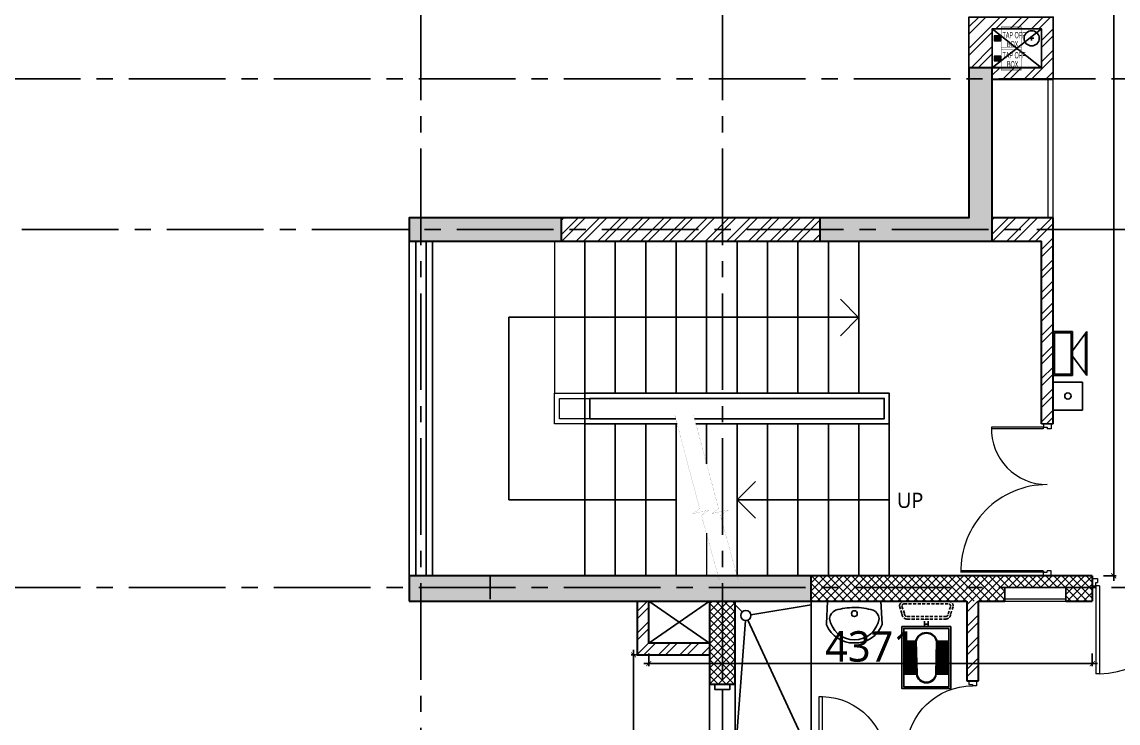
# Model space of a CAD drawing. Header units: millimetres. Extents: x -2409243 to -2334937, y -643723 to -441957.
# Drawn here: x -2403375 to -2392574, y -552509 to -545594 of the extents above; entities that cross this region are included whole.
import ezdxf

# ---------------------------------------------------------------- set-up
doc = ezdxf.new("R2010")
doc.units = ezdxf.units.MM
doc.header["$MEASUREMENT"] = 0
doc.header["$PDMODE"] = 67
doc.linetypes.add('CENTER2', pattern=[28.574999999999996, 19.05, -3.174999999999999, 3.174999999999999, -3.174999999999999])
doc.linetypes.add('DASHED', pattern=[0.75, 0.5, -0.25])
for name, color, linetype in [('A-Anno-Grid Lines', 154, 'Continuous'), ('A-Railing', 4, 'Continuous'), ('A-Sanitory', 181, 'Continuous'), ('A-Steps', 3, 'Continuous'), ('A-Wall Patt', 8, 'Continuous'), ('A-Window', 4, 'Continuous'), ('S-Conc Patt', 9, 'Continuous')]:
    doc.layers.add(name, color=color, linetype=linetype)
for name, color, linetype, lineweight in [('A-Detail Lines', 8, 'Continuous', 25), ('A-Door', 4, 'Continuous', 9), ('A-DTLS-Elevation', 4, 'Continuous', 25), ('A-Wall Ele', 3, 'Continuous', 20), ('A-Wall Sec', 1, 'Continuous', 30), ('E-FIRE ALARM', 7, 'Continuous', 25), ('E-PANEL DIM', 3, 'Continuous', 13), ('S-Concrete', 40, 'Continuous', 30), ('STAIR', 3, 'Continuous', 9)]:
    doc.layers.add(name, color=color, linetype=linetype, lineweight=lineweight)
doc.styles.add('ST', font='ARIALN.TTF', dxfattribs={"width": 0.6})
doc.styles.get("Standard").update_dxf_attribs({"font": 'trebuc.ttf'})
doc.dimstyles.new('IIITD_WD_M @ 50', dxfattribs={"dimscale": 50, "dimtxt": 1.5, "dimasz": 1, "dimexe": 0.5, "dimexo": 0.25, "dimgap": 0.3, "dimtad": 1, "dimdec": 0, "dimrnd": 1, "dimzin": 0, "dimdsep": 46, "dimtxsty": 'Standard', "dimblk": 'ARCHTICK', "dimcen": 0.2, "dimdle": 1, "dimclrd": 1, "dimclre": 1, "dimclrt": 5, "dimadec": 0, "dimazin": 0, "dimtfac": 1, "dimtdec": 0, "dimtofl": 0, "dimtmove": 0, "dimatfit": 0, "dimfxl": 2, "dimfxlon": 1, "dimtolj": 1, "dimtzin": 0, "dimlwd": -1, "dimlwe": -1, "dimarcsym": 0})
pattern_1 = [(225, (-1562995.871893691, -758873.0836821795), (39.77475644174329, -39.77475644174331), []), (315, (-1562995.871893691, -758873.0836821795), (39.77475644174331, 39.77475644174329), [])]
pattern_2 = [(45, (-2388678.844241579, -549130.1299301586), (-106.0660171779821, 106.0660171779821), []), (45, (-2388608.133563579, -549130.1299301586), (-106.0660171779821, 106.0660171779821), [])]

# ---------------------------------------------------------------- blocks, each defined once
blk = doc.blocks.new('Cols Residences')
at = {"layer": 'S-Conc Patt'}
for points in [[(-20221.56114828138, -1269.257303310791), (-20221.56114828138, -5229.257303310324), (-19971.56114828127, -5229.257303310324), (-19971.56114828138, -1269.257303310791)], [(-16671.5611482815, -1269.257303310325), (-16671.56114828138, -1269.257303310325), (-16671.56114828138, -2769.257303311024), (-16441.56114828138, -2769.257303311024), (-16441.56114828138, -1269.257303310325)], [(-14961.56114828138, -6784.257303310558), (-16441.56114828127, -6784.257303310558), (-16441.56114828127, -5314.257303311257), (-16671.56114828127, -5314.257303311257), (-16671.56114828127, -7014.257303310556), (-14961.56114828138, -7014.257303310556)]]:
    blk.add_hatch(color=256, dxfattribs=at).paths.add_polyline_path(points)
at = {"layer": 'S-Concrete', "lineweight": 35}
for points in [[(-20221.56114828138, -1269.257303310791), (-20221.56114828138, -5229.257303310324), (-19971.56114828127, -5229.257303310324), (-19971.56114828138, -1269.257303310791)], [(-16671.5611482815, -1269.257303310325), (-16671.56114828138, -1269.257303310325), (-16671.56114828138, -2769.257303311024), (-16441.56114828138, -2769.257303311024), (-16441.56114828138, -1269.257303310325), (-16671.5611482815, -1269.257303310325)], [(-14961.56114828138, -6784.257303310558), (-16441.56114828127, -6784.257303310558), (-16441.56114828127, -5314.257303311257), (-16671.56114828127, -5314.257303311257), (-16671.56114828127, -7014.257303310556), (-14961.56114828138, -7014.257303310556)]]:
    blk.add_lwpolyline(points, close=True, dxfattribs=at)
blk = doc.blocks.new('ABL_Door_S - 750 x 2100-5-3 Second Floor Lvl')
at = {"layer": 'A-Door', "color": 5, "lineweight": 18}
for p, q in [((-375.0000000000073, 37.5), (-325.0000000000073, 37.5)), ((-375.0000000000073, -37.5), (-375.0000000000073, 37.5)), ((-325.0000000000073, 37.5), (-325.0000000000073, -2.500000000002728)), ((324.9999999999927, 37.5), (324.9999999999927, -2.500000000002728)), ((374.9999999999927, 37.5), (324.9999999999927, 37.5)), ((374.9999999999927, -37.5), (374.9999999999927, 37.5)), ((-375.0000000000073, -37.5), (-340.0000000000073, -37.5)), ((-340.0000000000073, -2.500000000002728), (-325.0000000000073, -2.500000000002728)), ((-340.0000000000073, -37.5), (-340.0000000000073, -2.500000000002728)), ((-340.0000000000073, -37.50000000000091), (-340.0000000000064, -652.3269000280014)), ((-305.0000000000073, -37.50000000000091), (-340.0000000000073, -37.50000000000091)), ((-305.0000000000073, -37.50000000000091), (-305.0000000000064, -652.3269000280014)), ((339.9999999999927, -2.500000000002728), (324.9999999999927, -2.500000000002728)), ((339.9999999999927, -37.5), (339.9999999999927, -2.500000000002728)), ((374.9999999999927, -37.5), (339.9999999999927, -37.5))]:
    blk.add_line(p, q, dxfattribs=at)
blk.add_lwpolyline([(-340.0000000000064, -652.3269000280014), (-305.0000000000064, -652.3269000280014)], dxfattribs=at)
at = {"layer": 'A-Door', "lineweight": 18}
blk.add_arc((-325.0000000000073, -2.500000000002728), 649.9999999999978, 271.7632253575464, 0, dxfattribs=at)
blk = doc.blocks.new('ABL_Door_S - 1000 x 2100-11-3 Second Floor Lvl')
at = {"layer": 'A-Door', "color": 5}
for p, q in [((-500, 37.5), (-450, 37.5)), ((-500, -37.5), (-500, 37.5)), ((-450, 37.5), (-450, -2.5)), ((450, 37.5), (450, -2.5)), ((500, 37.5), (450, 37.5)), ((500, -37.5), (500, 37.5)), ((-500, -37.5), (-465, -37.5)), ((-465, -2.5), (-450, -2.5)), ((-465, -37.5), (-465, -2.5)), ((-430, -37.5), (-465, -37.5)), ((465, -2.5), (450, -2.5)), ((465, -37.5), (465, -2.5)), ((500, -37.5), (465, -37.5))]:
    blk.add_line(p, q, dxfattribs=at)
at = {"layer": 'A-Door', "color": 5, "lineweight": 18}
for p, q in [((-465, -37.5), (-465, -902.3749913182692)), ((-430, -37.5), (-430, -902.3749913182692)), ((-430, -902.3749913182692), (-465, -902.3749913182692))]:
    blk.add_line(p, q, dxfattribs=at)
at = {"layer": 'A-Door'}
blk.add_arc((-450, -2.500000000029103), 899.9999999999976, 271.2733443589007, 0, dxfattribs=at)
blk = doc.blocks.new('Stair win rail')
at = {"layer": 'A-Window', "color": 3}
for p, q in [((-21549.99999999942, -3507.235837192973), (-24850.00000000046, -3507.235837192973)), ((-21549.99999999942, -3607.235837192973), (-24850.00000000046, -3607.235837192973))]:
    blk.add_line(p, q, dxfattribs=at)
at = {"layer": 'A-Window'}
for points in [[(-21549.99999999942, -3442.235837192973), (-24850.00000000046, -3442.23583719274)], [(-21549.99999999942, -3672.235837192973), (-24850.00000000046, -3672.235837192973)]]:
    blk.add_lwpolyline(points, dxfattribs=at)
blk = doc.blocks.new('Toilet Win')
at = {"layer": 'A-Window', "color": 2, "lineweight": 30}
blk.add_line((22742.07083636092, -8048.080942772925), (22742.07083636092, -8548.080942772925), dxfattribs=at)
at = {"layer": 'A-Window'}
for points in [[(22617.07083636092, -7998.080942772926), (22617.07083636092, -8598.080942772925)], [(22667.07083636092, -7998.080942772926), (22667.07083636092, -8048.080942772925), (22817.07083636092, -8048.080942772925), (22817.07083636092, -7998.080942772926)], [(22867.07083636092, -7998.080942772926), (22867.07083636092, -8598.080942772925)], [(22667.07083636092, -8598.080942772925), (22667.07083636092, -8548.080942772925), (22817.07083636092, -8548.080942772925), (22817.07083636092, -8598.080942772925)]]:
    blk.add_lwpolyline(points, dxfattribs=at)
blk = doc.blocks.new('Grid Residences')
at = {"layer": 'A-Anno-Grid Lines', "linetype": 'CENTER2', "ltscale": 50}
for p, q in [((-20086.5611482815, 2922.978533881949), (-20086.5611482815, -27704.42249789042)), ((-15071.56114828156, 2922.978533881949), (-15071.56114828156, -27704.42249789042)), ((-16556.56114828156, 2547.978533881949), (-16556.56114828156, -10441.25365557242)), ((12818.17248725664, -1384.25730331114), (-37818.04011461896, -1384.257303311489)), ((12818.17248725664, -4354.25730331114), (-37818.04011461896, -4354.25730331149))]:
    blk.add_line(p, q, dxfattribs=at)
at = {"layer": 'A-Anno-Grid Lines'}
blk.add_line((-19971.5611482815, -2065.177177128731), (-20201.5611482815, -2065.177177128731), dxfattribs=at)
blk = doc.blocks.new('s11')
at = {"layer": 'A-Detail Lines'}
for p, q in [((-25565, 59746.55107206268), (-25150.00000000023, 60346.55107206268)), ((-25565, 60346.55107206268), (-25150.00000000023, 59746.55107206268))]:
    blk.add_line(p, q, dxfattribs=at)
blk = doc.blocks.new('DB resi')
at = {"layer": 'A-Door'}
for p, q in [((-25149.99999999996, 56711.55107206266), (-25149.99999999996, 56111.55107206266)), ((-25124.99999999996, 56711.55107206266), (-25124.99999999996, 56111.55107206266))]:
    blk.add_line(p, q, dxfattribs=at)
blk = doc.blocks.new('Elec Shaft Door')
at = {"layer": 'A-Door'}
for p, q in [((-21320.00000000001, 55996.5510720627), (-19955, 55996.5510720627)), ((-21320.00000000001, 55946.5510720627), (-19955, 55946.5510720627))]:
    blk.add_line(p, q, dxfattribs=at)
blk = doc.blocks.new('Big Door Garbage')
at = {"layer": 'A-Door', "color": 5, "lineweight": 18}
for p, q in [((-12550.00000000003, 128777.8379813184), (-12500.00000000003, 128777.8379813184)), ((-12550.00000000003, 128702.8379813184), (-12550.00000000003, 128777.8379813184)), ((-12500.00000000003, 128777.8379813184), (-12500.00000000003, 128737.8379813184)), ((-11100.00000000003, 128777.8379813184), (-11100.00000000003, 128737.8379813184)), ((-11050.00000000003, 128777.8379813184), (-11100.00000000003, 128777.8379813184)), ((-11050.00000000003, 128702.8379813184), (-11050.00000000003, 128777.8379813184)), ((-12550.00000000003, 128702.8379813184), (-12515.00000000003, 128702.8379813184)), ((-12515.00000000003, 128737.8379813184), (-12500.00000000003, 128737.8379813184)), ((-12515.00000000003, 128702.8379813184), (-12515.00000000003, 128737.8379813184)), ((-12500.00000000003, 128702.8379813184), (-12515.00000000003, 128702.8379813184)), ((-12515.00000000003, 128700.206402371), (-12515.00000000003, 128189.2027984238)), ((-12498.87218045116, 128700.206402371), (-12498.87218045116, 128188.9658008673)), ((-11101.12781954891, 128700.206402371), (-11101.12781954891, 127888.9658008673)), ((-11085.00000000003, 128737.8379813184), (-11100.00000000003, 128737.8379813184)), ((-11100.00000000003, 128702.8379813184), (-11085.00000000003, 128702.8379813184)), ((-11085.00000000003, 128702.8379813184), (-11085.00000000003, 128737.8379813184)), ((-11050.00000000003, 128702.8379813184), (-11085.00000000003, 128702.8379813184)), ((-11085.00000000003, 128700.206402371), (-11085.00000000003, 127889.1190218386))]:
    blk.add_line(p, q, dxfattribs=at)
at = {"layer": 'A-Door', "lineweight": 18}
for centre, radius, start, end in [((-12498.87218045116, 128737.8379813184), 548.8721804511275, 268.3162035749107, 0), ((-11101.12781954891, 128737.8379813184), 848.8721804511275, 180, 271.3223276805164)]:
    blk.add_arc(centre, radius, start, end, dxfattribs=at)
blk = doc.blocks.new('A$C7A496187')
at = {"layer": 'A-Detail Lines'}
for p, q in [((-1801.881114906398, 2548.118885093485), (-1982.19334410876, 2728.431114295963)), ((-5250, 2550), (-5249.999999999534, 750.0000000000583)), ((-5250, 2550), (-1800, 2550)), ((-1801.881114906398, 2548.118885093485), (-1982.19334410876, 2367.806655891007)), ((-3000, 750), (-2819.687770797639, 930.3122292024781)), ((-3600, 750), (-5249.999999999534, 750.0000000000583)), ((-1500, 750), (-3000, 750)), ((-3000, 750), (-2819.687770797639, 569.6877707975217))]:
    blk.add_line(p, q, dxfattribs=at)
at = {"layer": 'A-Detail Lines', "color": 5, "const_width": 1}
for points in [[(-3614.388678551419, 1586.506432710215), (-3368.331279197475, 662.0062195144128), (-3439.796830150066, 612.7559084440582), (-3270.223396420246, 649.6556236573961), (-3350.570661826758, 595.5125149176455), (-3175.539865364554, -39.99708847200964)], [(-3428.203515943839, 1586.506432710215), (-3182.146116589894, 662.0062195144128), (-3253.61166754202, 612.7559084440582), (-3084.038233812666, 649.6556236573961), (-3164.385499219177, 595.5125149176455), (-2989.354702756508, -39.99708847200964)]]:
    blk.add_lwpolyline(points, dxfattribs=at)
at = {"layer": 'A-Railing'}
for points in [[(-3591.364835445536, 1500), (-4500, 1500), (-4500, 1800), (-1500, 1800), (-1500, 1500), (-3405.179672837724, 1500)], [(-3604.672425635392, 1550), (-4450, 1550), (-4450, 1750), (-1550, 1750), (-1550, 1550), (-3418.487263027812, 1550)]]:
    blk.add_lwpolyline(points, dxfattribs=at)
at = {"layer": 'A-Steps'}
for p, q in [((-4500, 3300), (-4500, 1800)), ((-4200, 3300), (-4200, 1800)), ((-3900, 3300), (-3900, 1800)), ((-3600, 3300), (-3600, 1800)), ((-3300, 3300), (-3300, 1800)), ((-3000, 3300), (-3000, 1800)), ((-2700, 3300), (-2700, 1800)), ((-2400, 3300), (-2400, 1800)), ((-2100, 3300), (-2100, 1800)), ((-1800, 3300), (-1800, 1800)), ((-4500, 1500), (-4500, 0)), ((-4200, 1500), (-4200, 0)), ((-3900, 1500), (-3900, 0)), ((-3600, 1500), (-3600, 0)), ((-3300, 1500), (-3300, 1104.813225622638)), ((-3000, 1500), (-3000, 0)), ((-2700, 1500), (-2700, 0)), ((-2400, 1500), (-2400, 0)), ((-2100, 1500), (-2100, 0)), ((-1800, 1500), (-1800, 0)), ((-1500, 1500), (-1500, 0))]:
    blk.add_line(p, q, dxfattribs=at)
at = {"layer": 'STAIR'}
blk.add_line((-3300, 419.5539350113831), (-3300, 0), dxfattribs=at)
at = {"layer": 'A-Detail Lines', "insert": (-1424.758477131719, 820.0621779527864), "char_height": 150, "width": 514.4054084551753, "attachment_point": 1}
blk.add_mtext('UP', dxfattribs=at)
blk = doc.blocks.new('Rainwater Pipe Shaft')
at = {"layer": 'A-Detail Lines'}
for points in [[(-830817.2976589764, 282561.1430589525), (-830332.2976589759, 282176.1430589524)], [(-830817.2976589764, 282176.1430589524), (-830332.297658976, 282561.1430589525)]]:
    blk.add_lwpolyline(points, dxfattribs=at)
blk = doc.blocks.new('A$C38537BE3')
at = {"linetype": 'DASHED', "ltscale": 50}
for p, q in [((-65, -185.0000000001164), (-106.7138273351302, -185.0000000001164)), ((-65, -215.0000000001164), (-106.7138273351302, -215.0000000001164))]:
    blk.add_line(p, q, dxfattribs=at)
for points in [[(-211.7138273351302, -420.8333333333721), (-148.3804940017871, -400.0000000001164, 0.4142135623730951), (-106.7138273351302, -358.3333333333722), (-106.7138273351302, -41.66666666674428, 0.4142135623730951), (-148.3804940017871, -1.164153e-10), (-211.7138273351302, 20.83333333325573, 0.4142135623730951), (-253.3804940017871, -20.83333333337214), (-253.3804940017871, -379.1666666667443, 0.4142135623730951)], [(-211.7138273351302, -400.0000000001164), (-148.3804940017871, -379.1666666667443, 0.4142135623730951), (-127.5471606684732, -358.3333333333722), (-127.5471606684732, -41.66666666674428, 0.4142135623730951), (-148.3804940017871, -20.83333333337214), (-211.7138273351302, -1.164153e-10, 0.4142135623730951), (-232.5471606684732, -20.83333333337214), (-232.5471606684732, -379.1666666667443, 0.4142135623730951)]]:
    blk.add_lwpolyline(points, format="xyb", close=True, dxfattribs=at)
for points in [[(-45, -1.164153e-10), (465, -1.164153e-10), (465, -400.0000000001164), (-45, -400.0000000001164)], [(-30, -15.00000000011641), (450, -15.00000000011641), (450, -385.0000000001164), (-30, -385.0000000001164)]]:
    blk.add_lwpolyline(points, close=True)
blk.add_lwpolyline([(74.99909168889279, -111.6825550352223), (344.9021307638613, -118.2058588361833, -0.8999825525545267), (344.9036898579216, -280.4591808343539), (75.63148507295409, -288.1853429077892, -0.7993920029036632)], format="xyb", close=True)
blk.add_lwpolyline([(-45, -215.0000000001164), (-65, -215.0000000001164), (-65, -185.0000000001164), (-45, -185.0000000001164)])
at = {"layer": 'A-Detail Lines'}
blk.add_lwpolyline([(75.51591074719907, -116.7057636994868), (344.574921328749, -123.2086681219516, -0.8976893033926607), (344.5653351315123, -275.4575728103518), (76.11876504000973, -283.1600451476406, -0.793494440757531), (75.51591074719907, -116.7057636994868)], format="xyb", close=True, dxfattribs=at)
at = {"layer": 'S-Conc Patt'}
for p, q in [((75, -111.691834473866), (75, -15.00000000011641)), ((85, -111.9335251128068), (85, -15.00000000011641)), ((95, -112.1752157519804), (95, -15.00000000011641)), ((105, -112.416906391154), (105, -15.00000000011641)), ((115, -112.6585970302112), (115, -15.00000000011641)), ((125, -112.9002876692684), (125, -15.00000000011641)), ((135, -113.141978308442), (135, -15.00000000011641)), ((145, -113.3836689474992), (145, -15.00000000011641)), ((155, -113.6253595865564), (155, -15.00000000011641)), ((165, -113.86705022573), (165, -15.00000000011641)), ((175, -114.1087408647872), (175, -15.00000000011641)), ((185, -114.3504315039608), (185, -15.00000000011641)), ((195, -114.592122143018), (195, -15.00000000011641)), ((205, -114.8338127820752), (205, -15.00000000011641)), ((215, -115.0755034212489), (215, -15.00000000011641)), ((225, -115.317194060306), (225, -15.00000000011641)), ((235, -115.5588846993632), (235, -15.00000000011641)), ((245, -115.8005753385368), (245, -15.00000000011641)), ((255, -116.0422659777105), (255, -15.00000000011641)), ((265, -116.2839566166512), (265, -15.00000000011641)), ((275, -116.5256472558249), (275, -15.00000000011641)), ((285, -116.7673378949985), (285, -15.00000000011641)), ((295, -117.0090285340557), (295, -15.00000000011641)), ((305, -117.2507191731129), (305, -15.00000000011641)), ((315, -117.4924098122865), (315, -15.00000000011641)), ((325, -117.7341004513437), (325, -15.00000000011641)), ((335, -117.9757910904009), (335, -15.00000000011641)), ((345, -118.2174817295745), (345, -15.00000000011641)), ((345, -15.00000000011641), (345, -118.2174817295745)), ((75, -385.0000000001164), (75, -288.0332745476626)), ((85, -385.0000000001164), (85, -287.7523137688404)), ((95, -385.0000000001164), (95, -287.4713529897854)), ((105, -385.0000000001164), (105, -287.1903922109632)), ((115, -385.0000000001164), (115, -286.9094314320246)), ((125, -385.0000000001164), (125, -286.6284706532024)), ((135, -385.0000000001164), (135, -286.3475098741474)), ((145, -385.0000000001164), (145, -286.0665490953252)), ((155, -385.0000000001164), (155, -285.7855883163866)), ((165, -385.0000000001164), (165, -285.504627537448)), ((175, -385.0000000001164), (175, -285.2236667585094)), ((185, -385.0000000001164), (185, -284.9427059795707)), ((195, -385.0000000001164), (195, -284.6617452007485)), ((205, -385.0000000001164), (205, -284.3807844218099)), ((215, -385.0000000001164), (215, -284.0998236428713)), ((225, -385.0000000001164), (225, -283.8188628639327)), ((235, -385.0000000001164), (235, -283.5379020851105)), ((245, -385.0000000001164), (245, -283.2569413061719)), ((255, -385.0000000001164), (255, -282.9759805272333)), ((265, -385.0000000001164), (265, -282.6950197482947)), ((275, -385.0000000001164), (275, -282.4140589694725)), ((285, -385.0000000001164), (285, -282.1330981905339)), ((295, -385.0000000001164), (295, -281.8521374115953)), ((305, -385.0000000001164), (305, -281.5711766326567)), ((315, -385.0000000001164), (315, -281.2902158537181)), ((325, -385.0000000001164), (325, -281.0092550748959)), ((335, -385.0000000001164), (335, -280.7282942959573)), ((345, -280.4473335170187), (345, -385.0000000001164)), ((345, -385.0000000001164), (345, -280.4473335170187))]:
    blk.add_line(p, q, dxfattribs=at)
blk = doc.blocks.new('basin13_pl')
for points in [[(-411.544749577879, -1.877702052675886, -0.3243096548876276), (-228.662179200328, 275.2094259963778, -0.0741953083466772), (-225.7429335389752, 275.6450125397823), (0, 262.3951083889406), (0, -262.3951083889406), (-222.7131455603521, -274.7616816801892, -0.0826105020214127), (-232.4257334403228, -273.1459314795501, -0.3133250437369864), (-411.544749577879, -1.877702052675886)], [(-381.6487324351911, 0.6179259249765892, -0.373947363517409), (-169.3798919887049, 245.1648648460686, -0.2528694053771053), (-89.14032121584751, 185.9919087740418, -0.0782114528549336), (-62.55141090950928, 1.086677969287848, -0.07081266206195799), (-89.14032121573109, -185.9919087740418, -0.2541996357205494), (-169.3798919887049, -244.2815339864755, -0.371652717417448), (-381.6487324351911, 0.6179259249765892)]]:
    blk.add_lwpolyline(points, format="xyb", close=True)
at = {"lineweight": -2}
blk.add_circle((-122.4729003147222, 0.7433193685137667), 28.75, dxfattribs=at)
blk = doc.blocks.new('Bt 3')
at = {"layer": 'A-Detail Lines'}
for points in [[(-7669.325311088471, -2262.435739174427), (-7598.614632969838, -2333.146417293086)], [(-7513.924078062759, -2360.375473237713), (-6919.325311088471, -2262.435739174427)], [(-7669.325311088471, -3762.435739174427), (-7567.052884270554, -2418.357635365625)], [(-7542.290820730152, -2413.892538814107), (-6919.325311088471, -3762.435739174427)]]:
    blk.add_lwpolyline(points, dxfattribs=at)
at = {"layer": 'A-Sanitory'}
blk.add_line((-6919.325311088471, -3762.435739174427), (-6919.325311088471, -2207.021466118051), dxfattribs=at)
blk.add_circle((-7563.259293910466, -2368.501756352402), 50, dxfattribs=at)
at = {"layer": 'A-Sanitory', "ltscale": 0.5, "xscale": -0.9999999999999992, "rotation": 270.0525914076156}
blk.add_blockref('basin13_pl', (-6494.325311088585, -2227.021466117992), dxfattribs=at)
at = {"layer": 'A-Sanitory', "xscale": 1.199999999999999, "yscale": 1.199999999999999, "zscale": 1.199999999999999, "rotation": 270}
blk.add_blockref('A$C38537BE3', (-5544.083409777377, -2531.078058920132), dxfattribs=at)
blk = doc.blocks.new('E-MANUAL CALL POINT')
for p, q in [((-0.6165595752372611, 0.5856311746555747), (0.6165595752372611, 0.5856311746555747)), ((-0.6165595752372611, 0.5856311746555747), (-0.6165595752372611, -0.5856311746557168)), ((0.6165595752372611, 0.5856311746555747), (0.6165595752372611, -0.5856311746557168)), ((0.6165595752372611, -0.5856311746555747), (-0.6165595752372611, -0.5856311746555747))]:
    blk.add_line(p, q)
at = {"linetype": 'Continuous'}
blk.add_circle((0, 0), 0.1334292254923639, dxfattribs=at)
blk = doc.blocks.new('E-HOOTER')
at = {"ltscale": 8}
for p, q in [((-216.8857566122024, 330.2510329759098), (216.8857569192187, 330.2510327742202)), ((-216.8857566122024, 330.2510329759098), (-26.11113167717121, 190.0156590925762)), ((216.8857569192187, 330.2510327742202), (27.68241364625283, 191.1062803126988, 30.03995682765488)), ((-203.6161902716267, 316.9814666230814), (203.6161905663903, 316.9814664337319)), ((-216.8857566773368, 190.0156591812847), (216.8857568541716, 190.0156589795951)), ((-216.8857567656669, 1.008156687e-07), (-216.8857566773368, 190.0156591812847)), ((-203.6161904128967, 13.26956644124584), (-203.6161903368193, 176.7460928284563)), ((-203.6161903368193, 176.7460928284563), (203.6161905011104, 176.7460926390486)), ((203.6161905011104, 176.7460926390486), (203.6161904251785, 13.26956625207094)), ((216.8857568540261, 190.0156589795951), (216.8857567656669, -1.00757461e-07)), ((216.8857567656669, -1.00757461e-07), (-216.8857567656669, 1.008156687e-07)), ((203.6161904251785, 13.26956625207094), (-203.6161904128967, 13.26956644124584))]:
    blk.add_line(p, q, dxfattribs=at)
blk = doc.blocks.new('RW pipe')
at = {"layer": 'A-Detail Lines'}
for points in [[(-912762.8627371552, 292095.1890407079), (-912762.8627371552, 292055.1890407079)], [(-912742.862737155, 292075.1890407078), (-912782.8627371552, 292075.1890407078)]]:
    blk.add_lwpolyline(points, dxfattribs=at)
at = {"layer": 'A-DTLS-Elevation'}
blk.add_circle((-912762.8627371552, 292075.1890407079), 74.99999999999999, dxfattribs=at)
blk = doc.blocks.new('TAP OFF BOX.')
at = {"ltscale": 5}
blk.add_hatch(color=256, dxfattribs=at).paths.add_polyline_path([(-136.8889610217884, 47.303733386565), (-4.656613e-10, 47.30373338633216), (-4.656613e-10, -47.30373338621575), (-136.888961022254, -47.3037333866814)])
at = {"ltscale": 5, "const_width": 10}
blk.add_lwpolyline([(0, 225), (0, -225), (400, -225), (400, 225)], close=True, dxfattribs=at)
at = {"ltscale": 5}
blk.add_lwpolyline([(0, 47.30373338633216), (-136.8889610217884, 47.30373338633216), (-136.8889610217884, -47.30373338633216), (0, -47.30373338633216)], close=True, dxfattribs=at)
at = {"style": 'ST', "width": 0.6}
for s, p in [('TAP OFF', (25.82891473732889, 2.026842620573006)), ('BOX', (112.0918989959173, -175.6736034258501))]:
    blk.add_text(s, height=124.4303027053217, dxfattribs=at).set_placement(p)
blk = doc.blocks.new('_ArchTick')
at = {"color": 0, "linetype": 'ByBlock', "const_width": 0.15}
blk.add_lwpolyline([(-0.5, -0.5), (0.5, 0.5)], dxfattribs=at)
blk = doc.blocks.new('*D720')
at = {"layer": 'A-Railing', "color": 1}
for p, q in [((-2392178.512191972, -536257.1513962755), (-2392303.512191972, -536257.1513962755)), ((-2392278.512191972, -551107.151396275), (-2392278.512191972, -536207.1513962755)), ((-2392178.512191972, -551057.151396275), (-2392303.512191972, -551057.151396275))]:
    blk.add_line(p, q, dxfattribs=at)
at = {"layer": 'Defpoints', "color": 0}
for p in [(-2392278.512191972, -536257.1513962755), (-2391828.169552668, -536257.1513962755), (-2391828.169552668, -551057.151396275)]:
    blk.add_point(p, dxfattribs=at)
at = {"layer": 'A-Railing', "color": 1, "xscale": 50, "yscale": 50, "zscale": 50}
for p, rotation in [((-2392278.512191972, -536257.1513962755), 90), ((-2392278.512191972, -551057.151396275), 270)]:
    blk.add_blockref('_ArchTick', p, dxfattribs=dict(at, rotation=rotation))
at = {"layer": 'A-Railing', "color": 5, "insert": (-2392446.138454598, -543657.1513962757), "char_height": 300, "attachment_point": 5, "rotation": 90}
blk.add_mtext('\\A1;14800', dxfattribs=at)
blk = doc.blocks.new('*D721')
at = {"layer": 'A-Railing', "color": 1}
for p, q in [((-2397247.727226764, -551837.1513962764), (-2397372.727226764, -551837.1513962764)), ((-2397347.727226764, -551787.1513962764), (-2397347.727226764, -566232.151396276)), ((-2397247.727226764, -566182.151396276), (-2397372.727226764, -566182.151396276))]:
    blk.add_line(p, q, dxfattribs=at)
at = {"layer": 'Defpoints', "color": 0}
for p in [(-2396598.169552667, -551837.1513962764), (-2397347.727226764, -566182.151396276), (-2396473.169552667, -566182.151396276)]:
    blk.add_point(p, dxfattribs=at)
at = {"layer": 'A-Railing', "color": 1, "xscale": 50, "yscale": 50, "zscale": 50}
for p, rotation in [((-2397347.727226764, -551837.1513962764), 90), ((-2397347.727226764, -566182.151396276), 270)]:
    blk.add_blockref('_ArchTick', p, dxfattribs=dict(at, rotation=rotation))
at = {"layer": 'A-Railing', "color": 5, "insert": (-2397515.353489391, -559009.6513962767), "char_height": 300, "attachment_point": 5, "rotation": 90}
blk.add_mtext('\\A1;14345', dxfattribs=at)
blk = doc.blocks.new('*D723')
at = {"layer": 'A-Railing', "color": 1}
for p, q in [((-2397198.169552667, -551822.4337389009), (-2397198.169552667, -551947.4337389009)), ((-2392827.366682493, -551822.4337389009), (-2392827.366682493, -551947.4337389009)), ((-2397248.169552667, -551922.4337389009), (-2392777.366682493, -551922.4337389009))]:
    blk.add_line(p, q, dxfattribs=at)
at = {"layer": 'Defpoints', "color": 0}
for p in [(-2397198.169552667, -551307.1513962767), (-2392827.366682493, -551307.1513962767), (-2392827.366682493, -551922.4337389009)]:
    blk.add_point(p, dxfattribs=at)
at = {"layer": 'A-Railing', "color": 1, "xscale": 50, "yscale": 50, "zscale": 50, "rotation": 180}
blk.add_blockref('_ArchTick', (-2397198.169552667, -551922.4337389009), dxfattribs=at)
at = {"layer": 'A-Railing', "color": 1, "xscale": 50, "yscale": 50, "zscale": 50}
blk.add_blockref('_ArchTick', (-2392827.366682493, -551922.4337389009), dxfattribs=at)
at = {"layer": 'A-Railing', "color": 5, "insert": (-2395012.76811758, -551754.8074762747), "char_height": 300, "attachment_point": 5}
blk.add_mtext('\\A1;4371', dxfattribs=at)
blk = doc.blocks.new('*D724')
at = {"layer": 'A-Railing', "color": 1}
for p, q in [((-2392716.74469806, -536257.1513962764), (-2392591.74469806, -536257.1513962764)), ((-2392616.74469806, -551107.1513962755), (-2392616.74469806, -536207.1513962764)), ((-2392716.74469806, -551057.1513962755), (-2392591.74469806, -551057.1513962755))]:
    blk.add_line(p, q, dxfattribs=at)
at = {"layer": 'Defpoints', "color": 0}
for p in [(-2392828.169552668, -536257.1513962764), (-2392616.74469806, -536257.1513962764), (-2392827.366682493, -551057.1513962755)]:
    blk.add_point(p, dxfattribs=at)
at = {"layer": 'A-Railing', "color": 1, "xscale": 50, "yscale": 50, "zscale": 50}
for p, rotation in [((-2392616.74469806, -536257.1513962764), 90), ((-2392616.74469806, -551057.1513962755), 270)]:
    blk.add_blockref('_ArchTick', p, dxfattribs=dict(at, rotation=rotation))
at = {"layer": 'A-Railing', "color": 5, "insert": (-2392784.370960686, -543657.1513962764), "char_height": 300, "attachment_point": 5, "rotation": 90}
blk.add_mtext('\\A1;14800', dxfattribs=at)

msp = doc.modelspace()

# ---------------------------------------------------------------- hatches: boundary and pattern name
at = {"layer": 'A-Wall Patt'}
h = msp.add_hatch(dxfattribs=at)
h.set_pattern_fill('ANSI32', color=256, scale=400, style=0)
h.set_pattern_definition([(45, (-2393302.794518541, -545751.9155080845), (-106.0660171779821, 106.0660171779821), []), (45, (-2393232.083840541, -545751.9155080845), (-106.0660171779821, 106.0660171779821), [])])
h.paths.add_polyline_path([(-2393213.169552668, -545547.1513962764), (-2394043.169552668, -545547.1513962764), (-2394043.169552668, -546047.1513962764), (-2393813.169552668, -546047.1513962764), (-2393813.169552668, -545662.1513962764), (-2393328.169552668, -545662.1513962764), (-2393328.169552667, -546047.1513962764), (-2393813.169552668, -546047.1513962764), (-2393813.169552668, -546162.1513962764), (-2393213.169552667, -546162.1513962764)])
h = msp.add_hatch(dxfattribs=at)
h.set_pattern_fill('ANSI32', color=256, scale=400, style=0)
h.set_pattern_definition(pattern_2)
h.paths.add_polyline_path([(-2395513.169552667, -547757.1513962764), (-2395513.169552667, -547527.1513962764), (-2398058.169552668, -547527.1513962764), (-2398058.169552668, -547757.1513962764)])
h = msp.add_hatch(dxfattribs=at)
h.set_pattern_fill('ANSI32', color=256, scale=400, style=0)
h.set_pattern_definition(pattern_2)
h.paths.add_polyline_path([(-2393813.169552667, -547527.1513962764), (-2393813.169552667, -547757.1513962764), (-2393213.169552668, -547757.1513962764), (-2393213.169552668, -547527.1513962764)])
h = msp.add_hatch(dxfattribs=at)
h.set_pattern_fill('ANSI32', color=256, scale=400, style=0)
h.set_pattern_definition(pattern_2)
h.paths.add_polyline_path([(-2393328.169552668, -549557.1513962764), (-2393213.169552668, -549557.1513962764), (-2393213.169552668, -547757.151396275), (-2393328.169552668, -547757.151396275)])
h = msp.add_hatch(dxfattribs=at)
h.set_pattern_fill('ANSI37', color=256, scale=450, angle=180, style=0)
h.set_pattern_definition(pattern_1)
h.paths.add_polyline_path([(-2395598.169552668, -551307.1513962764), (-2393688.169552668, -551307.1513962764), (-2393688.169552668, -551172.1513962764), (-2393088.169552668, -551172.1513962764), (-2393088.169552668, -551307.1513962764), (-2392827.366682493, -551307.1513962764), (-2392827.366682493, -551057.1513962764), (-2395598.169552668, -551057.1513962764)])
h = msp.add_hatch(dxfattribs=at)
h.set_pattern_fill('ANSI32', color=256, scale=400, style=0)
h.set_pattern_definition([(45, (-1562995.871893691, -758873.0836821795), (-106.0660171779821, 106.0660171779821), []), (45, (-1562925.161215691, -758873.0836821795), (-106.0660171779821, 106.0660171779821), [])])
h.paths.add_polyline_path([(-2397198.169552668, -551307.1513962764), (-2397313.169552668, -551307.1513962764), (-2397313.169552667, -551837.1513962764), (-2396599.169552668, -551837.1513962764), (-2396599.169552667, -551722.1513962764), (-2397198.169552668, -551722.1513962764)])
h = msp.add_hatch(dxfattribs=at)
h.set_pattern_fill('ANSI37', color=256, scale=450, angle=180, style=0)
h.set_pattern_definition(pattern_1)
h.paths.add_polyline_path([(-2396598.169552667, -552127.1513962764), (-2396348.169552667, -552127.1513962764), (-2396348.169552667, -551307.1513962764), (-2396598.169552667, -551307.1513962764)])
h = msp.add_hatch(dxfattribs=at)
h.set_pattern_fill('ANSI32', color=256, scale=400, style=0)
h.set_pattern_definition([(45, (-2394847.650921186, -551068.2896037064), (-106.0660171779821, 106.0660171779821), []), (45, (-2394776.940243186, -551068.2896037064), (-106.0660171779821, 106.0660171779821), [])])
h.paths.add_polyline_path([(-2394063.169552667, -552092.1513962764), (-2393948.169552667, -552092.1513962764), (-2393948.169552667, -551308.1513962764), (-2394063.169552667, -551308.1513962764)])
h.paths.add_polyline_path([(-2393948.169552667, -552842.1513962764), (-2394805.669552667, -552842.1513962764), (-2394805.669552667, -552957.1513962764), (-2393948.169552667, -552957.1513962764)])

# ---------------------------------------------------------------- linework, layer by layer
at = {"layer": 'A-Wall Sec', "lineweight": 35}
for p, q in [((-2393328.169552667, -546047.1513962764), (-2393813.169552667, -546047.1513962764)), ((-2393328.169552667, -546047.151396275), (-2393813.169552667, -546047.151396275)), ((-2393213.169552667, -546162.1513962764), (-2393813.169552668, -546162.1513962764)), ((-2393213.169552667, -546162.151396275), (-2393813.169552668, -546162.151396275)), ((-2395513.169552667, -547527.1513962764), (-2398058.169552668, -547527.1513962764)), ((-2395513.169552667, -547527.1513962755), (-2398058.169552667, -547527.1513962755)), ((-2393213.169552667, -547527.1513962764), (-2393813.169552667, -547527.1513962764)), ((-2393213.169552667, -547527.1513962755), (-2393813.169552667, -547527.1513962755)), ((-2393213.169552667, -547757.1513962764), (-2393213.169552667, -547527.1513962764)), ((-2393213.169552667, -547757.1513962755), (-2393213.169552667, -547527.1513962755)), ((-2398058.169552668, -547757.1513962764), (-2395513.169552667, -547757.1513962764)), ((-2398058.169552667, -547757.1513962755), (-2395513.169552667, -547757.1513962755)), ((-2394206.81800275, -547757.1513962755), (-2393328.169552667, -547757.1513962755)), ((-2393813.169552667, -547757.1513962764), (-2393328.169552667, -547757.1513962764)), ((-2393328.169552667, -549557.1513962764), (-2393328.169552667, -547757.151396275)), ((-2393328.169552667, -549557.1513962755), (-2393328.169552667, -547757.151396275)), ((-2393213.169552667, -549557.1513962764), (-2393213.169552667, -547757.151396275)), ((-2393213.169552667, -549557.1513962755), (-2393213.169552667, -547757.151396275)), ((-2392827.366682493, -551057.1513962764), (-2395598.169552668, -551057.1513962764)), ((-2392827.366682493, -551057.1513962755), (-2395598.169552668, -551057.151396275)), ((-2392827.366682493, -551057.1513962764), (-2392827.366682493, -551307.1513962764)), ((-2392827.366682493, -551057.1513962755), (-2392827.366682493, -551307.1513962755)), ((-2397313.169552667, -551307.1513962764), (-2397313.169552667, -551837.1513962764)), ((-2397198.169552668, -551722.1513962764), (-2397198.169552668, -551307.1513962764)), ((-2396598.169552667, -551307.1513962764), (-2396598.169552667, -552127.5656219586)), ((-2396348.169552667, -552127.4662759015), (-2396348.169552667, -551307.1513962764)), ((-2395598.169552668, -551307.1513962764), (-2394063.169552667, -551307.1513962764)), ((-2395598.169552668, -551307.151396275), (-2394063.169552667, -551307.1513962755)), ((-2394063.169552667, -551307.1513962764), (-2394063.169552667, -552092.1513962764)), ((-2393948.169552667, -552092.1513962764), (-2393948.169552667, -551307.1513962764)), ((-2393948.169552667, -551307.1513962764), (-2393688.169552668, -551307.1513962764)), ((-2393948.169552667, -551307.1513962755), (-2393688.169552667, -551307.1513962755)), ((-2393088.169552668, -551307.1513962764), (-2392827.366682493, -551307.1513962764)), ((-2393088.169552667, -551307.1513962755), (-2392827.366682493, -551307.1513962755)), ((-2396598.169552667, -551722.1513962764), (-2397198.169552668, -551722.1513962764)), ((-2397313.169552667, -551837.1513962764), (-2396598.169552667, -551837.1513962764)), ((-2396348.169552667, -552127.1513962764), (-2396598.169552667, -552127.1513962764)), ((-2394063.169552667, -552092.1513962764), (-2393948.169552667, -552092.1513962764))]:
    msp.add_line(p, q, dxfattribs=at)
at = {"layer": 'A-Wall Sec'}
for p, q in [((-2393328.169552667, -549557.1513962764), (-2393213.169552667, -549557.1513962764)), ((-2393328.169552667, -549557.1513962755), (-2393213.169552667, -549557.1513962755)), ((-2393688.169552668, -551172.1513962764), (-2393088.169552668, -551172.1513962764)), ((-2393688.169552668, -551172.1513962764), (-2393688.169552668, -551307.1513962764)), ((-2393688.169552667, -551172.1513962755), (-2393088.169552667, -551172.1513962755)), ((-2393688.169552667, -551172.1513962755), (-2393688.169552667, -551307.1513962755)), ((-2393088.169552668, -551172.1513962764), (-2393088.169552668, -551307.1513962764)), ((-2393088.169552667, -551172.1513962755), (-2393088.169552667, -551307.1513962755))]:
    msp.add_line(p, q, dxfattribs=at)
for points in [[(-2394043.169552668, -546047.1513962764), (-2394043.169552668, -545547.1513962764), (-2393213.169552668, -545547.1513962764), (-2393213.169552667, -546162.1513962764)], [(-2394043.169552668, -546047.151396275), (-2394043.169552668, -545547.151396275), (-2393213.169552667, -545547.151396275), (-2393213.169552667, -546162.151396275)], [(-2393813.169552668, -546047.1513962764), (-2393813.169552668, -545662.1513962764), (-2393328.169552668, -545662.1513962764), (-2393328.169552667, -546047.1513962764)], [(-2393813.169552668, -546047.151396275), (-2393813.169552668, -545662.151396275), (-2393328.169552667, -545662.151396275), (-2393328.169552667, -546047.151396275)]]:
    msp.add_lwpolyline(points, dxfattribs=at)
at = {"layer": 'S-Concrete', "lineweight": 35}
for points in [[(-2394043.169552668, -546047.151396275), (-2394043.169552668, -547527.151396275), (-2395513.169552667, -547527.151396275), (-2395513.169552667, -547757.151396275), (-2393813.169552668, -547757.151396275), (-2393813.169552668, -546047.151396275)], [(-2399558.169552668, -547757.1513962755), (-2399558.169552668, -547757.151396275), (-2398058.169552667, -547757.151396275), (-2398058.169552667, -547527.151396275), (-2399558.169552668, -547527.151396275), (-2399558.169552668, -547757.1513962755)], [(-2399558.169552668, -551307.1513962755), (-2395598.169552668, -551307.1513962755), (-2395598.169552668, -551057.151396275), (-2399558.169552668, -551057.151396275)]]:
    msp.add_lwpolyline(points, close=True, dxfattribs=at)
at = {"layer": 'STAIR'}
for p, q in [((-2398128.169552667, -547757.1513962755), (-2398128.169552667, -549257.1513962755)), ((-2397828.169552667, -547757.1513962755), (-2397828.169552667, -549257.1513962755)), ((-2397528.169552667, -547757.1513962755), (-2397528.169552667, -549257.1513962755)), ((-2397228.169552667, -547757.1513962755), (-2397228.169552667, -549257.1513962755)), ((-2396928.169552667, -547757.1513962755), (-2396928.169552667, -549257.1513962755)), ((-2396628.169552667, -547757.1513962755), (-2396628.169552667, -549257.1513962755)), ((-2396328.169552667, -547757.1513962755), (-2396328.169552667, -549257.1513962755)), ((-2396028.169552667, -547757.1513962755), (-2396028.169552667, -549257.1513962755)), ((-2395728.169552667, -547757.1513962755), (-2395728.169552667, -549257.1513962755)), ((-2395428.169552667, -547757.1513962755), (-2395428.169552667, -549257.1513962755)), ((-2395128.169552667, -547757.1513962755), (-2395128.169552667, -549257.1513962755)), ((-2397828.169552667, -549557.1513962755), (-2397828.169552667, -551057.1513962755)), ((-2397528.169552667, -549557.1513962755), (-2397528.169552667, -551057.1513962755)), ((-2397228.169552667, -549557.1513962755), (-2397228.169552667, -551057.1513962755)), ((-2396928.169552667, -549557.1513962755), (-2396928.169552667, -551057.1513962755)), ((-2396628.169552667, -549557.1513962755), (-2396628.169552667, -549952.3381706527)), ((-2396328.169552667, -549557.1513962755), (-2396328.169552667, -551057.1513962755)), ((-2396028.169552667, -549557.1513962755), (-2396028.169552667, -551057.1513962755)), ((-2395728.169552667, -549557.1513962755), (-2395728.169552667, -551057.1513962755)), ((-2395428.169552667, -549557.1513962755), (-2395428.169552667, -551057.1513962755)), ((-2395128.169552667, -549557.1513962755), (-2395128.169552667, -551057.1513962755)), ((-2394828.169552667, -549557.1513962755), (-2394828.169552667, -551057.1513962755)), ((-2396628.169552667, -550637.5974612641), (-2396628.169552667, -551057.1513962755))]:
    msp.add_line(p, q, dxfattribs=at)
for points in [[(-2396919.534388113, -549557.1513962755), (-2398128.169552667, -549557.1513962755), (-2398128.169552667, -549257.1513962755), (-2394828.169552667, -549257.1513962755), (-2394828.169552667, -549557.1513962755), (-2396733.349225505, -549557.1513962755)], [(-2396932.821900022, -549507.1513962755), (-2398078.169552667, -549507.1513962755), (-2398078.169552667, -549307.1513962755), (-2394878.169552667, -549307.1513962755), (-2394878.169552667, -549507.1513962755), (-2396746.656815695, -549507.1513962755)]]:
    msp.add_lwpolyline(points, dxfattribs=at)
at = {"layer": 'STAIR', "const_width": 1}
for points in [[(-2396942.558231219, -549470.6449635653), (-2396696.500831865, -550395.1451767613), (-2396767.966382817, -550444.3954878314), (-2396598.392949088, -550407.4957726183), (-2396678.740214494, -550461.6388813579), (-2396503.709418032, -551097.1484847474)], [(-2396756.373068611, -549470.6449635653), (-2396510.315669257, -550395.1451767613), (-2396581.781220209, -550444.3954878314), (-2396412.20778648, -550407.4957726183), (-2396492.555051886, -550461.6388813579), (-2396317.524255424, -551097.1484847474)]]:
    msp.add_lwpolyline(points, dxfattribs=at)

# ---------------------------------------------------------------- block references
at = {"layer": 'A-Anno-Grid Lines', "rotation": 90}
msp.add_blockref('Grid Residences', (-2400827.426855979, -531085.5902479943), dxfattribs=at)
at = {"layer": 'A-Detail Lines'}
for name, p in [('Rainwater Pipe Shaft', (-1562995.871893691, -828223.2944552284)), ('Rainwater Pipe Shaft', (-1562995.871893691, -828223.2944552279)), ('Bt 3', (-2388678.844241579, -549080.1299301586))]:
    msp.add_blockref(name, p, dxfattribs=at)
at = {"layer": 'A-Detail Lines', "rotation": 90}
for name, p in [('Elec Shaft Door', (-2337266.618480605, -526207.1513962764)), ('Elec Shaft Door', (-2337266.618480604, -526207.1513962755)), ('s11', (-2336851.618480605, -526157.1513962764))]:
    msp.add_blockref(name, p, dxfattribs=at)
at = {"layer": 'A-Door', "rotation": 270}
for p in [(-2522011.007533986, -562107.1513962764), (-2522011.007533985, -562107.1513962755)]:
    msp.add_blockref('Big Door Garbage', p, dxfattribs=at)
at = {"layer": 'A-Door'}
msp.add_blockref('ABL_Door_S - 1000 x 2100-11-3 Second Floor Lvl', (-2392327.366682493, -551119.6513962764), dxfattribs=at)
at = {"layer": 'A-Door', "xscale": -1}
for name, p, rotation in [('DB resi', (-2336976.618480605, -576432.1513962764), 90), ('DB resi', (-2336976.618480604, -576432.1513962755), 90), ('ABL_Door_S - 750 x 2100-5-3 Second Floor Lvl', (-2394005.669552667, -552467.1513962764), 270), ('ABL_Door_S - 750 x 2100-5-3 Second Floor Lvl', (-2395180.669552667, -552899.6513962764), 180)]:
    msp.add_blockref(name, p, dxfattribs=dict(at, rotation=rotation))
at = {"layer": 'A-DTLS-Elevation'}
msp.add_blockref('RW pipe', (-1480662.28471806, -837831.4056575415), dxfattribs=at)
at = {"layer": 'A-Wall Ele', "xscale": -1, "rotation": 180}
msp.add_blockref('Toilet Win', (-2419215.240389028, -560725.6466121054), dxfattribs=at)
at = {"layer": 'A-Wall Patt', "rotation": 90}
msp.add_blockref('Stair win rail', (-2403000.40538986, -526207.1513962764), dxfattribs=at)
at = {"layer": 'E-FIRE ALARM', "xscale": -1, "rotation": 270}
msp.add_blockref('E-HOOTER', (-2393213.169552688, -548865.8137114607), dxfattribs=at)
at = {"layer": 'E-FIRE ALARM', "xscale": -235.1985506415367, "yscale": 235.1985506433994, "zscale": 235.198550643539, "rotation": 180}
msp.add_blockref('E-MANUAL CALL POINT', (-2393068.155634187, -549284.0749506359), dxfattribs=at)
at = {"layer": 'E-PANEL DIM', "xscale": 0.5, "yscale": 0.5, "zscale": 0.5}
for p in [(-2393725.282126406, -545756.5001227004), (-2393725.282126406, -545955.4192039547)]:
    msp.add_blockref('TAP OFF BOX.', p, dxfattribs=at)
at = {"layer": 'S-Concrete', "rotation": 90}
msp.add_blockref('Cols Residences', (-2400827.426855979, -531085.5902479943), dxfattribs=at)
at = {"layer": 'STAIR'}
msp.add_blockref('A$C7A496187', (-2393328.169552668, -551057.1513962764), dxfattribs=at)

# ---------------------------------------------------------------- dimensions: what is measured, and where the dimension line sits
at = {"layer": 'A-Railing'}
for base, p1, p2, picture, middle in [((-2392616.74469806, -536257.1513962764), (-2392827.366682493, -551057.1513962755), (-2392828.169552668, -536257.1513962764), '*D724', (-2392784.370960686, -543657.1513962764)), ((-2392278.512191972, -536257.1513962755), (-2391828.169552668, -551057.151396275), (-2391828.169552668, -536257.1513962755), '*D720', (-2392446.138454598, -543657.1513962757)), ((-2397347.727226764, -566182.151396276), (-2396598.169552667, -551837.1513962764), (-2396473.169552667, -566182.151396276), '*D721', (-2397515.353489391, -559009.6513962767))]:
    dim = msp.add_linear_dim(base=base, p1=p1, p2=p2, angle=90, dimstyle='IIITD_WD_M @ 50', override={"dimtxt": 6, "dimarcsym": 1}, dxfattribs=at)
    dim.commit()
    dim.dimension.update_dxf_attribs({"geometry": picture, "text_midpoint": middle})
dim = msp.add_linear_dim(base=(-2392827.366682493, -551922.4337389009), p1=(-2397198.169552667, -551307.1513962767), p2=(-2392827.366682493, -551307.1513962767), dimstyle='IIITD_WD_M @ 50', override={"dimtxt": 6, "dimarcsym": 1}, dxfattribs=at)
dim.commit()
dim.dimension.update_dxf_attribs({"geometry": '*D723', "text_midpoint": (-2395012.76811758, -551754.8074762747)})

doc.saveas('drawing.dxf')
